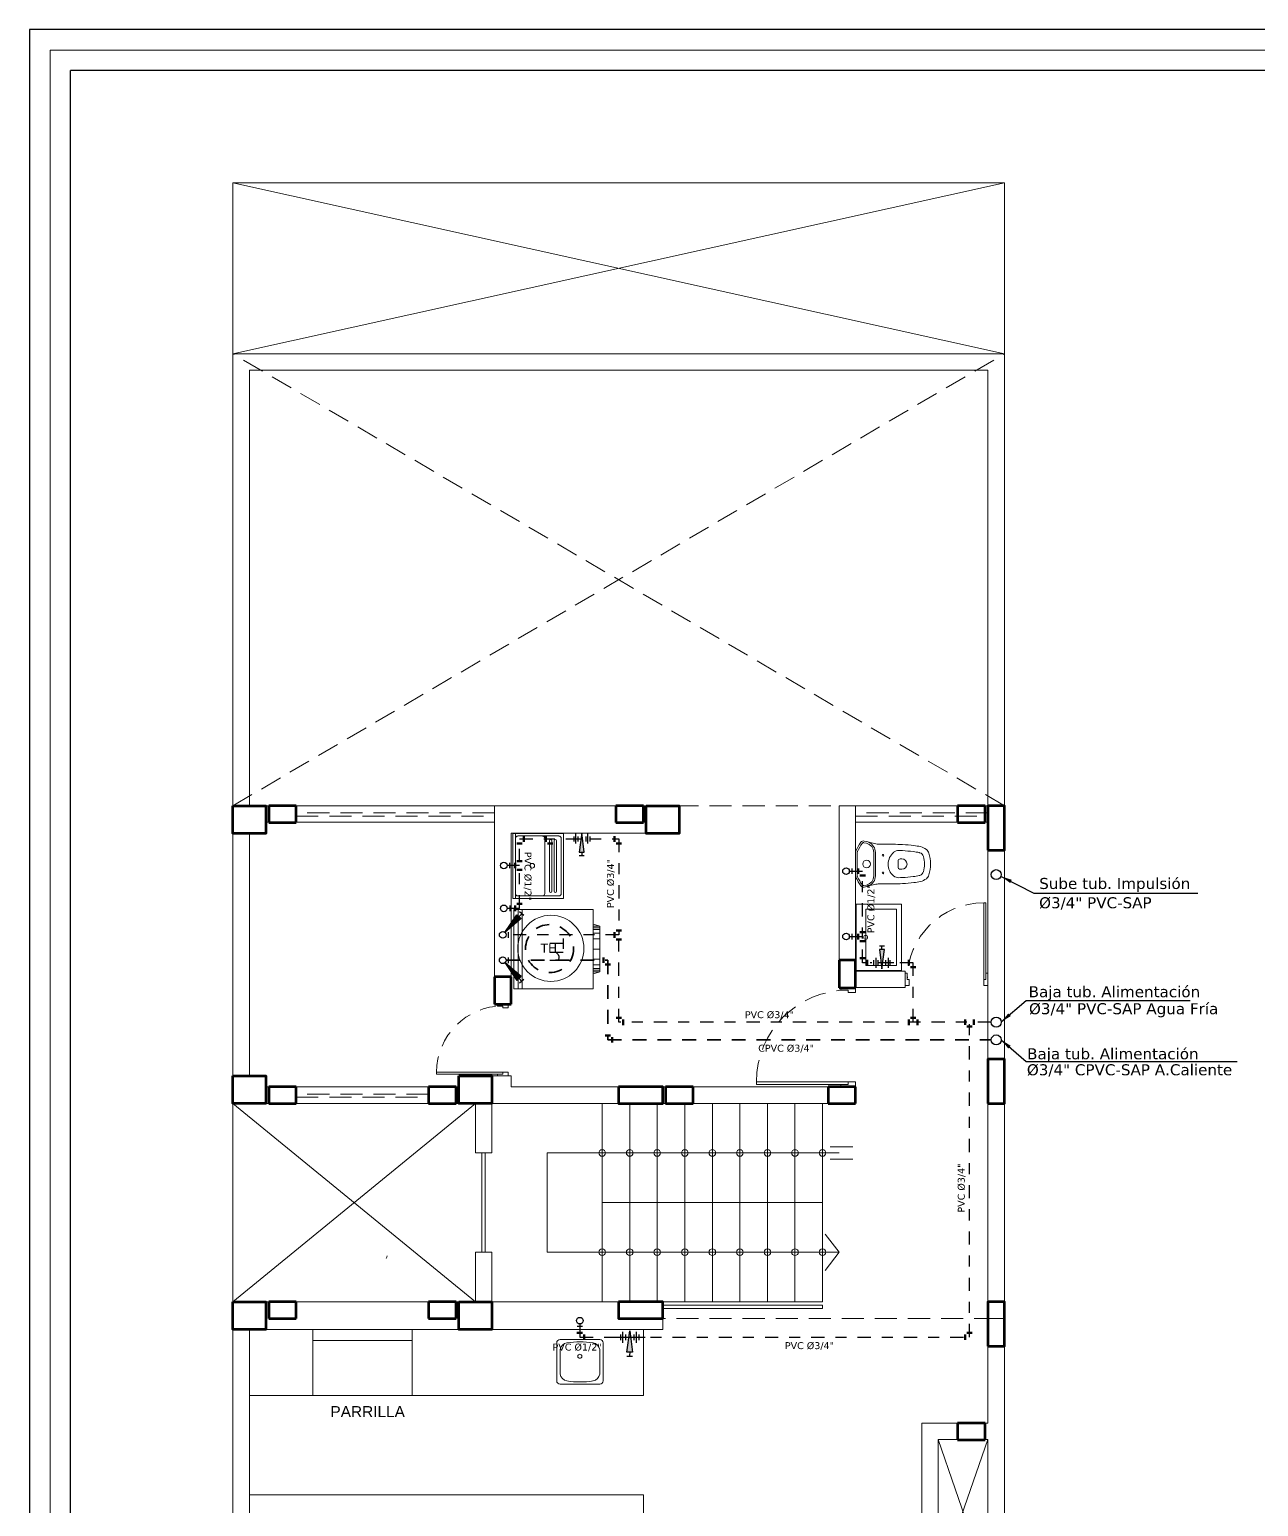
# Model space of a CAD drawing. Header units: millimetres. Extents: x 821 to 906, y 83 to 185.
# Drawn here: x 869.09 to 880.24, y 141.08 to 154.48 of the extents above; entities that cross this region are included whole.
import ezdxf

# ---------------------------------------------------------------- set-up
doc = ezdxf.new("R2010")
doc.units = ezdxf.units.MM
for name, pattern in [('ACAD_ISO10W100', [18, 12, -3, 0, -3]), ('ACAD_ISO12W100', [21, 12, -3, 0, -3, 0, -3]), ('CONTINUA', [0]), ('HIDDEN', [0.375, 0.25, -0.125]), ('HIDDEN2', [0.1875, 0.125, -0.0625]), ('TRAZO_Y_PUNTO2', [0.5, 0.25, -0.125, 0, -0.125])]:
    doc.linetypes.add(name, pattern=pattern)
for name, color, linetype, lineweight in [('agua dulce', 30, 'TRAZO_Y_PUNTO2', 30), ('COLUMNAS', 3, 'Continuous', 80), ('Muro Alto', 1, 'Continuous', 80), ('Muro sin techar', 160, 'Continuous', 40), ('P6', 255, 'Continuous', 20), ('redaguacaliente', 30, 'ACAD_ISO12W100', 50), ('redaguafria', 141, 'ACAD_ISO10W100', 30), ('TEXTOAGUA', 152, 'Continuous', 30)]:
    doc.layers.add(name, color=color, linetype=linetype, lineweight=lineweight)
for name, color, linetype in [('Sanitarios', 135, 'Continuous'), ('Texto', 5, 'Continuous'), ('Textos', 143, 'Continuous')]:
    doc.layers.add(name, color=color, linetype=linetype)
doc.styles.add('R120-50', font='romans.shx', dxfattribs={"width": 1.3, "height": 0.12})
doc.styles.add('style1', font='arial.ttf')
doc.styles.add('style4', font='verdanab.ttf', dxfattribs={"height": 0.1})
doc.styles.add('textcosan', font='verdana.ttf', dxfattribs={"height": 0.1})
doc.dimstyles.new('dimension horizontal', dxfattribs={"dimtxt": 0.08, "dimasz": 0.1, "dimexe": 0.15, "dimexo": 0.3, "dimgap": 0.01, "dimtad": 2, "dimtih": 1, "dimtoh": 1, "dimzin": 1, "dimtxsty": 'style4', "dimblk": 'ARCHTICK', "dimcen": 0.08, "dimadec": 0, "dimazin": 0, "dimtfac": 1, "dimtmove": 0, "dimatfit": 3, "dimfxl": 1, "dimarcsym": 0})

# ---------------------------------------------------------------- blocks, each defined once
blk = doc.blocks.new('REFREFREC')
at = {"layer": 'COLUMNAS', "color": 1, "lineweight": 80, "ltscale": 0.2}
for points in [[(10642.191, -16633.204), (10642.491, -16633.204), (10642.491, -16633.454), (10642.191, -16633.454)], [(10645.941, -16633.204), (10646.241, -16633.204), (10646.241, -16633.454), (10645.941, -16633.454)], [(10649.041, -16633.606), (10649.191, -16633.606), (10649.191, -16633.204), (10649.041, -16633.204)], [(10649.041, -16635.904), (10649.191, -16635.904), (10649.191, -16635.501), (10649.041, -16635.501)], [(10642.191, -16635.654), (10642.491, -16635.654), (10642.491, -16635.904), (10642.191, -16635.904)], [(10644.241, -16635.654), (10644.541, -16635.654), (10644.541, -16635.904), (10644.241, -16635.904)], [(10645.689, -16635.754), (10645.689, -16635.904), (10646.091, -16635.904), (10646.091, -16635.754)], [(10642.191, -16637.704), (10642.491, -16637.704), (10642.491, -16637.954), (10642.191, -16637.954)], [(10644.241, -16637.704), (10644.541, -16637.704), (10644.541, -16637.954), (10644.241, -16637.954)], [(10645.689, -16637.704), (10645.689, -16637.854), (10646.091, -16637.854), (10646.091, -16637.704)], [(10649.041, -16638.106), (10649.191, -16638.106), (10649.191, -16637.704), (10649.041, -16637.704)], [(10642.341, -16641.854), (10642.191, -16641.854), (10642.191, -16642.104), (10642.341, -16642.104)], [(10649.191, -16641.854), (10649.041, -16641.854), (10649.041, -16642.104), (10649.191, -16642.104)], [(10642.192, -16644.559), (10642.342, -16644.559), (10642.342, -16644.257), (10642.192, -16644.257)], [(10649.191, -16644.304), (10649.041, -16644.304), (10649.041, -16644.554), (10649.191, -16644.554)], [(10642.341, -16645.254), (10642.191, -16645.254), (10642.191, -16645.554), (10642.341, -16645.554)]]:
    blk.add_lwpolyline(points, close=True, dxfattribs=at)
at = {"layer": 'Muro Alto', "color": 6, "linetype": 'HIDDEN', "lineweight": 60}
for points in [[(10642.766, -16633.354), (10642.766, -16633.204), (10642.516, -16633.204), (10642.516, -16633.354)], [(10645.916, -16633.354), (10645.916, -16633.204), (10645.666, -16633.204), (10645.666, -16633.354)], [(10649.016, -16633.354), (10649.016, -16633.204), (10648.766, -16633.204), (10648.766, -16633.354)], [(10647.691, -16634.854), (10647.841, -16634.854), (10647.841, -16634.604), (10647.691, -16634.604)], [(10644.566, -16635.004), (10644.716, -16635.004), (10644.716, -16634.754), (10644.566, -16634.754)], [(10642.766, -16635.904), (10642.766, -16635.754), (10642.516, -16635.754), (10642.516, -16635.904)], [(10644.216, -16635.904), (10644.216, -16635.754), (10643.966, -16635.754), (10643.966, -16635.904)], [(10646.366, -16635.904), (10646.366, -16635.754), (10646.116, -16635.754), (10646.116, -16635.904)], [(10647.841, -16635.904), (10647.841, -16635.754), (10647.591, -16635.754), (10647.591, -16635.904)], [(10642.766, -16637.854), (10642.766, -16637.704), (10642.516, -16637.704), (10642.516, -16637.854)], [(10644.216, -16637.854), (10644.216, -16637.704), (10643.966, -16637.704), (10643.966, -16637.854)], [(10649.016, -16638.954), (10649.016, -16638.804), (10648.766, -16638.804), (10648.766, -16638.954)], [(10649.016, -16640.404), (10649.016, -16640.254), (10648.766, -16640.254), (10648.766, -16640.404)]]:
    blk.add_lwpolyline(points, close=True, dxfattribs=at)
blk = doc.blocks.new('puertas sss')
at = {"color": 251, "lineweight": 0, "true_color": 0x636466}
for p, q in [((2962.35, 159.017), (2962.215, 159.017)), ((2962.215, 159.017), (2962.215, 158.972)), ((2962.35, 159.017), (2962.215, 159.017)), ((2962.215, 158.972), (2962.282, 158.972)), ((2962.282, 158.972), (2962.282, 158.994)), ((2962.282, 158.994), (2962.35, 158.994)), ((2962.35, 158.994), (2962.35, 159.017)), ((2962.215, 158.117), (2962.215, 158.162)), ((2962.215, 158.162), (2962.282, 158.162)), ((2962.35, 158.117), (2962.215, 158.117)), ((2962.35, 158.117), (2962.215, 158.117)), ((2962.282, 158.162), (2962.282, 158.139)), ((2962.282, 158.139), (2962.282, 158.162)), ((2962.282, 158.162), (2963.115, 158.162)), ((2962.282, 158.139), (2962.35, 158.139)), ((2963.115, 158.139), (2962.282, 158.139)), ((2962.35, 158.139), (2962.35, 158.117)), ((2963.115, 158.162), (2963.115, 158.139))]:
    blk.add_line(p, q, dxfattribs=at)
at = {"color": 251, "linetype": 'HIDDEN', "lineweight": 0, "ltscale": 0.8, "true_color": 0x636466}
blk.add_arc((2962.282, 158.162), 0.833, 0, 90, dxfattribs=at)
blk = doc.blocks.new('poza lavaropa')
at = {"color": 251, "lineweight": 0, "true_color": 0x636466}
for p, q in [((3035.289, 158.071), (3035.748, 158.071)), ((3035.332, 158.05), (3035.706, 158.05)), ((3035.578, 158.028), (3035.578, 157.527)), ((3035.727, 158.028), (3035.727, 157.527)), ((3035.748, 158.071), (3035.748, 157.484)), ((3035.748, 157.484), (3035.289, 157.484)), ((3035.706, 157.506), (3035.332, 157.506))]:
    blk.add_line(p, q, dxfattribs=at)
for points in [[(3035.289, 158.071), (3035.289, 157.484)], [(3035.311, 157.484), (3035.311, 158.071)], [(3035.621, 158.007), (3035.621, 157.548)], [(3035.642, 158.007), (3035.642, 157.548)], [(3035.663, 158.007), (3035.663, 157.548)], [(3035.685, 158.007), (3035.685, 157.548)]]:
    blk.add_lwpolyline(points, dxfattribs=at)
blk.add_circle((3035.464, 157.78), 0.0213, dxfattribs=at)
for centre, radius, start, end in [((3035.332, 158.028), 0.0212, 89.9999, 179.9999), ((3035.557, 158.028), 0.0212, 359.9999, 89.9999), ((3035.631, 158.007), 0.0106, 359.9999, 179.9999), ((3035.674, 158.007), 0.0106, 359.9999, 179.9999), ((3035.706, 158.028), 0.0212, 359.9999, 89.9999), ((3035.332, 157.527), 0.0212, 179.9999, 269.9999), ((3035.557, 157.527), 0.0212, 269.9999, 359.9999), ((3035.631, 157.548), 0.0106, 179.9999, 359.9999), ((3035.674, 157.548), 0.0106, 179.9999, 359.9999), ((3035.706, 157.527), 0.0212, 269.9999, 359.9999)]:
    blk.add_arc(centre, radius, start, end, dxfattribs=at)
blk = doc.blocks.new('lavaseca')
at = {"color": 251, "lineweight": 0, "true_color": 0x636466}
for p, q in [((3035.33, 158.124), (3035.33, 158.844)), ((3035.33, 158.844), (3036.05, 158.844)), ((3035.37, 158.844), (3035.37, 158.124)), ((3035.405, 158.844), (3035.405, 158.124)), ((3036.05, 158.844), (3036.05, 158.124)), ((3036.111, 158.691), (3036.05, 158.691)), ((3036.111, 158.676), (3036.05, 158.676)), ((3036.111, 158.66), (3036.05, 158.66)), ((3036.111, 158.627), (3036.05, 158.627)), ((3036.111, 158.576), (3036.05, 158.576)), ((3036.111, 158.484), (3036.05, 158.484)), ((3036.111, 158.393), (3036.05, 158.393)), ((3036.111, 158.341), (3036.05, 158.341)), ((3036.111, 158.309), (3036.05, 158.309)), ((3036.111, 158.293), (3036.05, 158.293)), ((3036.111, 158.278), (3036.05, 158.278)), ((3035.33, 158.124), (3036.05, 158.124))]:
    blk.add_line(p, q, dxfattribs=at)
blk.add_lwpolyline([(3036.05, 158.71), (3036.05, 158.259), (3036.111, 158.278), (3036.111, 158.691)], close=True, dxfattribs=at)
blk = doc.blocks.new('dfbdb')
at = {"color": 251, "lineweight": 0, "true_color": 0x636466, "elevation": 0}
for points in [[(3106.067, -99.512), (3106.067, -98.842), (3106.527, -98.842), (3106.527, -99.512)], [(3106.167, -99.462), (3106.167, -98.892), (3106.477, -98.892), (3106.477, -99.462)]]:
    blk.add_lwpolyline(points, close=True, dxfattribs=at)
at = {"color": 251, "lineweight": 0, "true_color": 0x636466}
blk.add_circle((3106.164, -99.177, 0), 0.02, dxfattribs=at)
blk = doc.blocks.new('ino')
at = {"color": 251, "lineweight": 0, "true_color": 0x636466, "extrusion": (-0.000695462, -1.32202e-15, 1)}
for p, q in [((2966.547, 159.634, 0), (2966.547, 159.742, 0)), ((2966.606, 159.828, 0), (2966.63, 159.823, 0)), ((2966.697, 159.634, 0), (2966.697, 159.74, 0)), ((2966.712, 159.634, 0), (2966.712, 159.74, 0)), ((2966.547, 159.634, 0), (2966.547, 159.525, 0)), ((2966.697, 159.634, 0), (2966.697, 159.527, 0)), ((2966.712, 159.634, 0), (2966.712, 159.527, 0)), ((2966.917, 159.661, 0), (2966.917, 159.634, 0)), ((2966.917, 159.607, 0), (2966.917, 159.634, 0)), ((2966.952, 159.681, 0), (2966.937, 159.681, 0)), ((2966.952, 159.587, 0), (2966.937, 159.587, 0)), ((2966.606, 159.439, 0), (2966.63, 159.444, 0))]:
    blk.add_line(p, q, dxfattribs=at)
at = {"color": 251, "lineweight": 0, "true_color": 0x636466, "extrusion": (-0.000695462, -1.32202e-15, 1), "elevation": -2.063}
blk.add_lwpolyline([(2967.173, 159.767, 0.105815), (2967.12, 159.792, 0.021734), (2967.06, 159.802, 0.017071), (2966.958, 159.811, 0.008371), (2966.871, 159.814), (2966.735, 159.814, -0.060284), (2966.716, 159.816), (2966.651, 159.832, 0.050432), (2966.632, 159.838), (2966.609, 159.843, 0.296342), (2966.58, 159.832, 0.045212), (2966.534, 159.755, 0.112247), (2966.531, 159.742), (2966.531, 159.634), (2966.531, 159.525, 0.112247), (2966.534, 159.513, 0.045212), (2966.58, 159.435, 0.296342), (2966.609, 159.424), (2966.632, 159.429, 0.049523), (2966.651, 159.435), (2966.652, 159.436), (2966.716, 159.451, -0.060284), (2966.735, 159.454), (2966.871, 159.454, 0.008371), (2966.958, 159.457, 0.017071), (2967.06, 159.466, 0.021734), (2967.12, 159.476, 0.105815), (2967.173, 159.501, 0.128647), (2967.195, 159.535, 0.084162), (2967.211, 159.634, 0.083997), (2967.195, 159.733, 0.128647)], format="xyb", close=True, dxfattribs=at)
at = {"color": 251, "lineweight": 0, "true_color": 0x636466, "extrusion": (-0.000695462, -1.32202e-15, 1)}
for centre, radius in [((2966.78, 159.714, -2.063), 0.0075), ((2966.631, 159.634, -2.063), 0.035), ((2966.631, 159.634, -2.063), 0.035), ((2966.78, 159.554, -2.063), 0.0075)]:
    blk.add_circle(centre, radius, dxfattribs=at)
for centre, radius, start, end in [((2966.559, 159.742, -2.063), 0.013, 154.382, 180), ((2966.985, 159.538, -2.063), 0.485, 144.0272, 154.382), ((2966.603, 159.816, -2.063), 0.013, 78, 144.0272), ((2966.611, 159.74, -2.063), 0.085, 0, 78), ((2966.611, 159.74, -2.063), 0.1, 0, 66.4517), ((2966.967, 159.634, -2.063), 0.14, 130.1762, 180.0038), ((2966.921, 159.687, -2.063), 0.07, 87.777, 130.0983), ((2966.825, 157.214, -2.063), 2.545, 87.0658, 87.777), ((2966.877, 158.313, -2.063), 1.445, 83.0015, 86.9136), ((2966.975, 159.107, -2.063), 0.645, 78.0475, 83.0279), ((2967.088, 159.655, -2.063), 0.085, 72.2801, 76.8274), ((2967.099, 159.689, -2.063), 0.05, 15.6837, 72.2801), ((2966.91, 159.636, -2.063), 0.246, 359.56, 15.6385), ((2966.966, 159.634, -2.063), 0.14, 180, 229.9017), ((2966.936, 159.661, -2.063), 0.02, 90, 180), ((2966.936, 159.607, -2.063), 0.02, 180, 270), ((2966.951, 159.634, -2.063), 0.047, 0, 90), ((2966.951, 159.634, -2.063), 0.047, 270, 0), ((2966.911, 159.631, -2.063), 0.245, 344.3163, 0.4411), ((2966.559, 159.525, -2.063), 0.013, 180, 205.618), ((2966.985, 159.729, -2.063), 0.485, 205.618, 215.9728), ((2966.603, 159.452, -2.063), 0.013, 215.9728, 282), ((2966.611, 159.527, -2.063), 0.085, 282, 0), ((2966.611, 159.527, -2.063), 0.1, 293.3405, 0), ((2966.921, 159.58, -2.063), 0.07, 229.9017, 272.223), ((2966.825, 162.053, -2.063), 2.545, 272.223, 272.9342), ((2966.877, 160.954, -2.063), 1.445, 273.0864, 276.9985), ((2966.975, 160.16, -2.063), 0.645, 276.9721, 281.9525), ((2967.088, 159.612, -2.063), 0.085, 283.1726, 287.7199), ((2967.099, 159.579, -2.063), 0.05, 287.7199, 344.3163)]:
    blk.add_arc(centre, radius, start, end, dxfattribs=at)
blk = doc.blocks.new('rgergeg')
at = {"color": 251, "lineweight": 0, "true_color": 0x636466}
for p, q in [((10594.564, -16435.25), (10594.564, -16435.611)), ((10594.594, -16435.22), (10594.939, -16435.22)), ((10594.655, -16435.25), (10594.878, -16435.25)), ((10594.969, -16435.25), (10594.969, -16435.611)), ((10594.655, -16435.611), (10594.878, -16435.611)), ((10594.594, -16435.641), (10594.939, -16435.641))]:
    blk.add_line(p, q, dxfattribs=at)
blk.add_circle((10594.716, -16435.43), 0.0185, dxfattribs=at)
blk.add_circle((10594.716, -16435.43), 0.0185, dxfattribs=at)
for centre, radius, start, end in [((10594.594, -16435.25), 0.03, 90, 180), ((10595.335, -16435.431), 0.75, 170.9213, 189.0787), ((10594.668, -16435.324), 0.075, 100.1148, 170.9213), ((10594.787, -16434.481), 0.75, 259.8852, 259.8855), ((10594.787, -16435.989), 0.75, 100.1145, 100.1148), ((10594.747, -16434.481), 0.75, 280.1145, 280.1148), ((10594.865, -16435.324), 0.075, 9.0787, 79.8852), ((10594.747, -16435.989), 0.75, 79.8852, 79.8855), ((10594.939, -16435.25), 0.03, 0, 90), ((10594.199, -16435.431), 0.75, 350.9213, 9.0787), ((10594.594, -16435.611), 0.03, 180, 270), ((10594.668, -16435.537), 0.075, 189.0787, 259.8852), ((10594.787, -16434.873), 0.75, 259.8852, 259.8855), ((10594.865, -16435.537), 0.075, 280.1148, 350.9213), ((10594.747, -16434.873), 0.75, 280.1145, 280.1148), ((10594.939, -16435.611), 0.03, 270, 0)]:
    blk.add_arc(centre, radius, start, end, dxfattribs=at)
blk = doc.blocks.new('TH5G5')
at = {"color": 251, "lineweight": 0, "true_color": 0x636466}
for p, q in [((855.751, 182.825), (848.751, 182.825)), ((848.751, 182.825), (848.751, 162.825)), ((848.751, 181.275), (855.751, 182.825)), ((855.751, 181.275), (848.751, 182.825)), ((855.751, 162.825), (855.751, 182.825)), ((855.751, 181.275), (848.751, 181.275)), ((855.601, 181.125), (848.901, 181.125)), ((848.901, 181.125), (848.901, 177.175)), ((855.601, 171.575), (855.601, 181.125)), ((854.251, 175.525), (854.251, 177.175)), ((854.251, 177.175), (855.751, 177.175)), ((854.401, 177.025), (854.401, 177.175)), ((854.401, 175.675), (854.401, 177.025)), ((854.401, 177.025), (855.601, 177.025)), ((848.901, 176.925), (848.901, 174.725)), ((854.401, 175.675), (854.851, 175.675)), ((854.851, 175.525), (854.851, 175.675)), ((854.251, 175.525), (854.401, 175.525)), ((854.401, 175.525), (854.851, 175.525)), ((854.401, 175.525), (854.401, 175.48)), ((851.126, 175.375), (851.276, 175.375)), ((849.051, 174.625), (850.801, 174.625)), ((854.401, 174.67), (854.401, 174.475)), ((848.901, 174.475), (848.751, 174.475)), ((848.901, 174.475), (848.901, 174.475)), ((848.901, 174.475), (850.951, 174.475)), ((851.101, 174.475), (851.101, 174.025)), ((851.101, 174.475), (854.401, 174.475)), ((851.101, 174.025), (851.101, 174.475)), ((852.101, 173.575), (852.101, 174.475)), ((852.351, 173.575), (852.351, 174.475)), ((852.601, 173.575), (852.601, 174.475)), ((852.851, 173.575), (852.851, 174.475)), ((853.101, 173.575), (853.101, 174.475)), ((853.351, 173.575), (853.351, 174.475)), ((853.601, 173.575), (853.601, 174.475)), ((853.851, 173.575), (853.851, 174.475)), ((854.101, 173.575), (854.101, 174.475)), ((854.169, 174.082), (854.375, 174.082)), ((851.101, 174.025), (850.951, 174.025)), ((851.601, 173.125), (851.601, 174.025)), ((854.169, 173.968), (854.375, 173.968)), ((854.101, 173.575), (852.101, 173.575)), ((852.101, 172.675), (852.101, 173.575)), ((852.351, 172.675), (852.351, 173.575)), ((852.601, 172.675), (852.601, 173.575)), ((852.851, 172.675), (852.851, 173.575)), ((853.101, 172.675), (853.101, 173.575)), ((853.351, 172.675), (853.351, 173.575)), ((853.601, 172.675), (853.601, 173.575)), ((853.851, 172.675), (853.851, 173.575)), ((854.101, 172.675), (854.101, 173.575)), ((851.101, 173.125), (850.951, 173.125)), ((851.101, 173.125), (851.101, 172.675)), ((851.101, 172.675), (851.101, 173.125)), ((852.101, 173.125), (851.601, 173.125)), ((848.901, 172.675), (848.751, 172.675)), ((848.901, 172.675), (850.951, 172.675)), ((851.101, 172.675), (854.101, 172.675)), ((852.651, 172.645), (854.101, 172.645)), ((852.651, 172.615), (854.101, 172.615)), ((854.101, 172.615), (854.101, 172.645)), ((855.601, 172.525), (855.751, 172.525)), ((849.477, 172.425), (849.477, 171.825)), ((850.377, 172.425), (850.377, 171.825)), ((852.476, 171.825), (852.476, 172.425)), ((848.901, 171.825), (852.476, 171.825)), ((855.601, 170.125), (855.151, 171.425)), ((855.601, 170.125), (855.601, 171.425)), ((848.901, 170.925), (852.476, 170.925)), ((852.476, 170.325), (852.476, 170.925))]:
    blk.add_line(p, q, dxfattribs=at)
for points in [[(848.751, 182.825), (855.751, 182.825), (855.751, 162.825), (848.751, 162.825)], [(848.751, 177.175), (848.751, 181.275), (855.751, 181.275), (855.751, 177.175), (855.601, 177.175), (855.601, 181.125), (848.901, 181.125), (848.901, 177.175)], [(850.951, 174.025), (850.951, 174.475), (848.751, 174.475), (848.751, 177.175), (852.801, 177.175), (852.801, 176.925), (851.276, 176.925), (851.276, 175.375), (851.126, 175.375), (851.126, 177.025), (849.051, 177.025), (849.051, 176.925), (848.901, 176.925), (848.901, 174.725), (849.051, 174.725), (849.051, 174.625), (850.801, 174.625), (850.801, 174.725), (851.276, 174.725), (851.276, 174.625), (854.401, 174.625), (854.401, 174.475), (851.101, 174.475), (851.101, 174.025)], [(855.601, 165.825), (855.751, 165.825), (855.751, 177.175), (854.251, 177.175), (854.251, 175.525), (854.851, 175.525), (854.851, 175.675), (854.401, 175.675), (854.401, 177.025), (855.601, 177.025), (855.601, 171.575), (855.001, 171.575), (855.001, 169.975), (855.601, 169.975)], [(851.011, 174.025), (851.011, 173.125), (851.041, 173.125), (851.041, 174.025)], [(848.751, 166.425), (848.901, 166.425), (848.901, 172.425), (852.651, 172.425), (852.651, 172.675), (851.101, 172.675), (851.101, 173.125), (850.951, 173.125), (850.951, 172.675), (848.751, 172.675)], [(849.477, 171.825), (849.477, 172.325), (850.377, 172.325), (850.377, 171.825)], [(855.151, 171.425), (855.601, 171.425), (855.601, 170.125), (855.151, 170.125)], [(855.151, 171.425), (855.601, 171.425), (855.601, 170.125), (855.151, 170.125)]]:
    blk.add_lwpolyline(points, close=True, dxfattribs=at)
for points in [[(848.751, 177.175), (851.876, 177.175)], [(851.126, 177.175), (851.126, 175.375)], [(848.901, 175.725), (848.901, 176.925)], [(848.751, 172.675), (850.951, 174.475)], [(850.951, 172.675), (848.751, 174.475)], [(854.101, 174.475), (854.101, 173.575)], [(854.251, 174.025), (851.601, 174.025)], [(854.101, 173.575), (854.101, 172.675)], [(854.251, 173.125), (854.125, 173.29)], [(854.251, 173.125), (852.101, 173.125)], [(854.251, 173.125), (854.125, 172.96)], [(855.601, 169.975), (855.001, 169.975), (855.001, 171.575), (855.601, 171.575)], [(855.751, 171.575), (855.751, 171.575), (855.751, 169.975)], [(855.601, 171.425), (855.151, 170.125)]]:
    blk.add_lwpolyline(points, dxfattribs=at)
for centre in [(852.101, 174.025), (852.351, 174.025), (852.601, 174.025), (852.851, 174.025), (853.101, 174.025), (853.351, 174.025), (853.601, 174.025), (853.851, 174.025), (854.101, 174.025), (852.101, 173.125), (852.351, 173.125), (852.601, 173.125), (852.851, 173.125), (853.101, 173.125), (853.351, 173.125), (853.601, 173.125), (853.851, 173.125), (854.101, 173.125)]:
    blk.add_circle(centre, 0.03, dxfattribs=at)
blk.add_open_spline([(850.142, 173.069), (850.146, 173.078), (850.149, 173.086), (850.152, 173.091)], degree=3, dxfattribs=at)
at = {"layer": 'Muro sin techar', "color": 251, "linetype": 'HIDDEN', "lineweight": 0, "ltscale": 0.8, "true_color": 0x636466}
for p, q in [((855.751, 177.175), (848.751, 181.275)), ((852.476, 172.525), (855.601, 172.525))]:
    blk.add_line(p, q, dxfattribs=at)
for points in [[(848.751, 177.175), (855.751, 181.275)], [(851.876, 177.175), (854.251, 177.175)], [(849.326, 177.08), (851.126, 177.08), (851.126, 177.11), (849.326, 177.11)], [(850.526, 174.56), (849.326, 174.56)], [(849.326, 174.53), (850.526, 174.53)]]:
    blk.add_lwpolyline(points, dxfattribs=at)
blk.add_lwpolyline([(854.401, 177.08), (855.601, 177.08), (855.601, 177.11), (854.401, 177.11)], close=True, dxfattribs=at)
at = {"layer": 'Sanitarios', "color": 251, "lineweight": 0, "true_color": 0x636466}
blk.add_circle((851.636, 175.881), 0.3, dxfattribs=at)
at = {"color": 251, "lineweight": 0, "true_color": 0x636466}
for name, p in [('REFREFREC', (-9793.44, 16810.378)), ('poza lavaropa', (-2183.997, 18.851)), ('ino', (-2112.131, 17.012, 0)), ('lavaseca', (-2184.03, 17.391))]:
    blk.add_blockref(name, p, dxfattribs=at)
for name, p, xscale, yscale, zscale, rotation in [('dfbdb', (-1927.147, 87.166, 0), -0.8955223880607751, 0.8955223880607751, 0.8955223880607751, 180), ('puertas sss', (987.365, -2292.969), 0.8333333333319859, 0.8333333333319859, 0.8333333333319859, 90)]:
    blk.add_blockref(name, p, dxfattribs=dict(at, xscale=xscale, yscale=yscale, zscale=zscale, rotation=rotation))
at = {"color": 251, "lineweight": 0, "true_color": 0x636466, "xscale": -1}
blk.add_blockref('puertas sss', (3816.616, 16.508), dxfattribs=at)
at = {"color": 251, "lineweight": 0, "true_color": 0x636466, "xscale": -0.7222222223919047, "yscale": 0.7222222223919047, "zscale": 0.7222222223919047}
blk.add_blockref('puertas sss', (2990.627, 60.529), dxfattribs=at)
at = {"color": 251, "lineweight": 0, "true_color": 0x636466, "xscale": -1, "rotation": 90}
blk.add_blockref('rgergeg', (-15583.531, 10766.897), dxfattribs=at)
at = {"color": 251, "lineweight": 0, "true_color": 0x636466, "insert": (849.636, 171.729), "char_height": 0.1, "attachment_point": 1, "style": 'style1'}
blk.add_mtext_dynamic_manual_height_columns('PARRILLA', width=1.00561, gutter_width=12.5, heights=[0], dxfattribs=at)
at = {"layer": 'Textos', "color": 251, "lineweight": 0, "true_color": 0x636466, "insert": (851.627, 175.861), "char_height": 0.12, "width": 1.9236, "attachment_point": 8, "rotation": 270, "style": 'R120-50'}
blk.add_mtext('Th', dxfattribs=at)
blk = doc.blocks.new('_ARCHTICK')
at = {"color": 0, "linetype": 'ByBlock', "const_width": 0.15}
blk.add_lwpolyline([(-0.5, -0.5), (0.5, 0.5)], dxfattribs=at)
blk = doc.blocks.new('tede c')
at = {"layer": 'agua dulce', "color": 53, "linetype": 'ACAD_ISO10W100', "lineweight": 50, "ltscale": 0.015}
for p, q in [((243.58, 223.599), (243.63, 223.599)), ((243.645, 223.534), (243.645, 223.584))]:
    blk.add_line(p, q, dxfattribs=at)
blk = doc.blocks.new('A$C1C7F5F2D')
blk.add_hatch(color=256).paths.add_polyline_path([(0.085, 0.032), (0.13, 0.032), (0.108, 0.206)])
at = {"ltscale": 0.005}
blk.add_line((0, 0.152), (0.216, 0.152), dxfattribs=at)
for p, q in [((0.034, 0.175), (0.034, 0.13)), ((0.053, 0.109), (0.053, 0.199)), ((0.073, 0.175), (0.073, 0.13)), ((0.143, 0.175), (0.143, 0.13)), ((0.163, 0.109), (0.163, 0.199)), ((0.182, 0.175), (0.182, 0.13)), ((0.108, 0.032), (0.108, 0)), ((0.13, 0), (0.085, 0))]:
    blk.add_line(p, q)
blk.add_lwpolyline([(0.085, 0.032), (0.13, 0.032), (0.108, 0.206)], close=True)
blk = doc.blocks.new('llave')
at = {"ltscale": 0.75}
blk.add_hatch(color=256, dxfattribs=at).paths.add_polyline_path([(-0.186, -0.056), (-0.165, -0.102), (0, 0)])
for p, q in [((-0.198, -0.117), (-0.219, -0.071)), ((-0.175, -0.079), (-0.208, -0.094))]:
    blk.add_line(p, q, dxfattribs=at)
blk.add_lwpolyline([(-0.186, -0.056), (-0.165, -0.102), (0, 0)], close=True, dxfattribs=at)
blk = doc.blocks.new('A$C3EA956B9')
at = {"layer": 'redaguafria', "linetype": 'CONTINUA', "ltscale": 0.015}
blk.add_line((0.145, 0.059), (-0.142, 0.059), dxfattribs=at)
at = {"layer": 'redaguafria', "linetype": 'CONTINUA'}
for p, q in [((-0.082, 0.034), (-0.082, 0.084)), ((-0.061, 0.109), (-0.061, 0.009)), ((-0.039, 0.034), (-0.039, 0.084)), ((0.039, 0.034), (0.039, 0.084)), ((0.061, 0.109), (0.061, 0.009)), ((0.082, 0.034), (0.082, 0.084))]:
    blk.add_line(p, q, dxfattribs=at)
at = {"layer": 'redaguafria', "linetype": 'CONTINUA', "xscale": -1, "rotation": 114.2966627937149}
blk.add_blockref('llave', (0, 0), dxfattribs=at)
blk = doc.blocks.new('HTRHTRHTR')
for p, q in [((3391.88, 437.54), (3391.88, -165.78)), ((4244.53, 437.54), (3391.88, 437.54)), ((3400.57, -157.09), (3400.57, 428.85)), ((4235.83, 428.85), (3400.57, 428.85))]:
    blk.add_line(p, q)
at = {"layer": 'P6', "color": 7}
for p, q in [((3396.22, -161.44), (3396.22, 433.19)), ((3396.22, 433.19), (4240.18, 433.19))]:
    blk.add_line(p, q, dxfattribs=at)

msp = doc.modelspace()

# ---------------------------------------------------------------- hatches: boundary and pattern name
at = {"layer": 'redaguafria', "ltscale": 0.75}
for points in [[(873.508, 146.444), (873.546, 146.411), (873.399, 146.284)], [(873.508, 145.85), (873.546, 145.884), (873.399, 146.011)]]:
    msp.add_hatch(color=256, dxfattribs=at).paths.add_polyline_path(points)

# ---------------------------------------------------------------- linework, layer by layer
at = {"layer": 'redaguacaliente', "linetype": 'HIDDEN2', "lineweight": 35}
msp.add_lwpolyline([(873.409, 146.032), (874.333, 146.032), (874.333, 145.31), (877.811, 145.31)], dxfattribs=at)
msp.add_circle((873.804, 146.138), 0.218, dxfattribs=at)
at = {"layer": 'redaguafria', "ltscale": 0.75}
for p, q in [((873.443, 146.867), (873.443, 146.917)), ((876.549, 146.816, 0), (876.549, 146.866, 0)), ((873.443, 146.528), (873.443, 146.478)), ((873.527, 146.428), (873.551, 146.455)), ((873.57, 146.438), (873.532, 146.471)), ((873.433, 146.237), (873.433, 146.287)), ((876.549, 146.222, 0), (876.549, 146.272, 0)), ((873.433, 146.007), (873.433, 146.057)), ((873.527, 145.867), (873.551, 145.84)), ((873.57, 145.857), (873.532, 145.824)), ((874.104, 142.709, 0), (874.054, 142.709, 0))]:
    msp.add_line(p, q, dxfattribs=at)
at = {"layer": 'redaguafria', "ltscale": 0.01}
for p, q in [((876.524, 146.841, 0), (876.645, 146.841)), ((876.524, 146.247, 0), (876.645, 146.247)), ((874.079, 142.733, 0), (874.079, 142.613, 0))]:
    msp.add_line(p, q, dxfattribs=at)
for points in [[(873.531, 146.503), (873.531, 147.133), (874.433, 147.133), (874.433, 146.262), (873.409, 146.262)], [(873.531, 146.892), (873.419, 146.892)], [(877.103, 145.471), (877.103, 146.01), (876.645, 146.01), (876.645, 146.841)], [(873.531, 146.503), (873.419, 146.503)], [(877.811, 145.471), (874.433, 145.471), (874.433, 146.262)], [(874.079, 142.613), (877.615, 142.613), (877.615, 145.471)]]:
    msp.add_lwpolyline(points, dxfattribs=at)
at = {"layer": 'redaguafria', "ltscale": 0.75}
for points in [[(873.508, 146.444), (873.546, 146.411), (873.399, 146.284)], [(873.508, 145.85), (873.546, 145.884), (873.399, 146.011)]]:
    msp.add_lwpolyline(points, close=True, dxfattribs=at)
at = {"layer": 'redaguafria', "linetype": 'Continuous', "ltscale": 0.5}
for centre, radius in [((873.389, 146.892), 0.03), ((876.494, 146.841, 0), 0.03), ((877.857, 146.809), 0.0453), ((873.389, 146.503), 0.03), ((873.379, 146.262), 0.03), ((876.494, 146.247, 0), 0.03), ((873.379, 146.032), 0.03), ((877.857, 145.471), 0.0453), ((877.857, 145.31), 0.0453), ((874.079, 142.763, 0), 0.03)]:
    msp.add_circle(centre, radius, dxfattribs=at)

# ---------------------------------------------------------------- block references
at = {"color": 251, "lineweight": 60, "xscale": 0.04279462122516643, "yscale": 0.04279462122516643, "zscale": 0.04279462122516643}
msp.add_blockref('HTRHTRHTR', (723.932, 135.751), dxfattribs=at)
msp.add_blockref('TH5G5', (22.18, -29.741))
at = {"layer": 'redaguafria', "xscale": -1}
for p, rotation in [((629.926, 370.692, 0), 180), ((1097.992, 390.738), 90), ((1100.204, 390.446), 90), ((1100.204, 389.852), 90), ((1097.892, 389.638), 90), ((1100.662, 389.615), 90.00000000000007), ((650.874, -98.135), 270), ((653.544, -98.135), 270), ((1101.174, 389.076), 90), ((650.774, -98.295), 270)]:
    msp.add_blockref('tede c', p, dxfattribs=dict(at, rotation=rotation))
at = {"layer": 'redaguafria'}
for name, p, rotation in [('tede c', (1117.414, 370.692, 0), 180), ('tede c', (1117.136, 370.451), 180), ('tede c', (1097.09, -97.102), 89.99999999999999), ('tede c', (1118.038, 369.821), 180), ('tede c', (1100.204, -97.358), 90.00000000000001), ('A$C1C7F5F2D', (876.928, 146.162), 180), ('tede c', (1100.662, -98.135), 89.99999999999999), ('tede c', (654.056, 389.076), 270), ('A$C3EA956B9', (874.531, 142.671), 179.9999242785868)]:
    msp.add_blockref(name, p, dxfattribs=dict(at, rotation=rotation))
for name, p in [('A$C1C7F5F2D', (873.989, 146.981)), ('tede c', (633.04, -77.549, 0)), ('tede c', (630.473, -80.946, 0))]:
    msp.add_blockref(name, p, dxfattribs=at)
at = {"layer": 'redaguafria', "xscale": -1}
for p in [(1117.136, -76.667), (1118.038, -77.297), (1121.22, -80.946)]:
    msp.add_blockref('tede c', p, dxfattribs=at)

# ---------------------------------------------------------------- texts
at = {"layer": 'redaguacaliente', "linetype": 'HIDDEN', "style": 'textcosan'}
msp.add_text('TH', height=0.08, rotation=359.9999, dxfattribs=at).set_placement((873.723, 146.102))
at = {"layer": 'redaguacaliente', "linetype": 'HIDDEN2', "lineweight": 35, "style": 'textcosan'}
msp.add_text('CPVC Ø3/4"', height=0.063, dxfattribs=at).set_placement((875.697, 145.203))
at = {"layer": 'redaguacaliente', "lineweight": 35, "ltscale": 0.01, "style": 'textcosan'}
for s, p in [('Baja tub. Alimentación', (878.137, 145.134)), ('Ø3/4" CPVC-SAP A.Caliente', (878.135, 144.989))]:
    msp.add_text(s, height=0.1, rotation=0, dxfattribs=at).set_placement(p)
at = {"layer": 'Texto', "color": 4, "linetype": 'ByBlock', "style": 'textcosan'}
for s, rotation, p in [('PVC Ø1/2"', 270, (873.577, 147.016)), ('PVC Ø3/4"', 90, (874.388, 146.505)), ('PVC Ø1/2"', 90, (876.751, 146.277)), ('PVC Ø3/4"', 90, (877.571, 143.743))]:
    msp.add_text(s, height=0.063, rotation=rotation, dxfattribs=at).set_placement(p)
for s, p in [('PVC Ø3/4"', (875.576, 145.507)), ('PVC Ø1/2"', (873.831, 142.492, 0)), ('PVC Ø3/4"', (875.939, 142.505))]:
    msp.add_text(s, height=0.063, dxfattribs=at).set_placement(p)
at = {"layer": 'TEXTOAGUA', "style": 'textcosan'}
for s, p in [('Sube tub. Impulsión', (878.247, 146.679)), ('Ø3/4" PVC-SAP', (878.246, 146.504)), ('Baja tub. Alimentación', (878.151, 145.697)), ('Ø3/4" PVC-SAP Agua Fría', (878.154, 145.543))]:
    msp.add_text(s, height=0.1, rotation=360, dxfattribs=at).set_placement(p)

# ---------------------------------------------------------------- leaders
at = {"layer": 'redaguacaliente', "lineweight": 0}
msp.add_leader([(877.902, 145.31, 0), (878.128, 145.113, 0), (880.042, 145.113, 0)], dimstyle='dimension horizontal', dxfattribs=at)
at = {"layer": 'TEXTOAGUA', "lineweight": 0}
for points in [[(877.902, 146.793, 0), (878.197, 146.642, 0), (879.686, 146.642, 0)], [(877.902, 145.473, 0), (878.128, 145.668, 0), (879.617, 145.668, 0)]]:
    msp.add_leader(points, dimstyle='dimension horizontal', dxfattribs=at)

doc.saveas('drawing.dxf')
